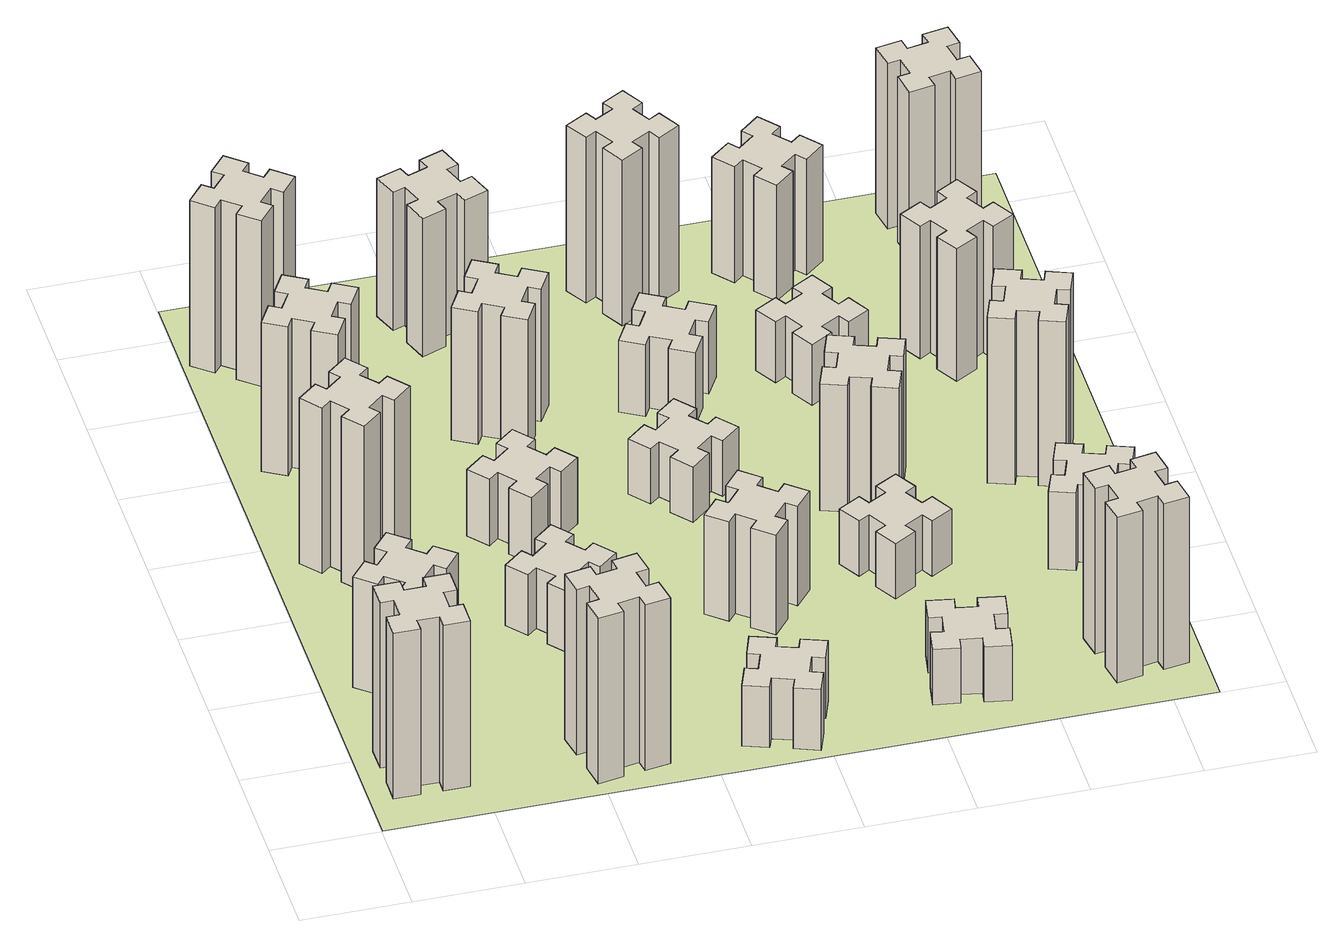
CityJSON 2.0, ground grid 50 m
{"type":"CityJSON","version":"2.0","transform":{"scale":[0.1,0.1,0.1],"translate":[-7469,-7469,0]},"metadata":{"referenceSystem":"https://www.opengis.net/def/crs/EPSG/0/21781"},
"CityObjects":{
"building1":{"type":"Building","attributes":{"class":"1000","function":"1000","usage":"1000","yearOfConstruction":2016,"roofType":"1000","measuredHeight":90,"storeysAboveGround":30,"storeysBelowGround":0},"geometry":[{"type":"Solid","lod":"1","boundaries":[[[[0,1,2,3,4,5,6,7,8,9,10,11,12,13,14,15,16,17,18,19]],[[17,16,20,21]],[[16,15,22,20]],[[15,14,23,22]],[[14,13,24,23]],[[13,12,25,24]],[[12,11,26,25]],[[11,10,27,26]],[[10,9,28,27]],[[9,8,29,28]],[[8,7,30,29]],[[7,6,31,30]],[[6,5,32,31]],[[5,4,33,32]],[[4,3,34,33]],[[3,2,35,34]],[[2,1,36,35]],[[1,0,37,36]],[[0,19,38,37]],[[19,18,39,38]],[[18,17,21,39]],[[24,25,26,27,28,29,30,31,32,33,34,35,36,37,38,39,21,20,22,23]]]]}]},
"building2":{"type":"Building","attributes":{"class":"1000","function":"1000","usage":"1000","yearOfConstruction":2016,"roofType":"1000","measuredHeight":60,"storeysAboveGround":30,"storeysBelowGround":0},"geometry":[{"type":"Solid","lod":"1","boundaries":[[[[40,41,42,43,44,45,46,47,48,49,50,51,52,53,54,55,56,57,58,59]],[[57,56,60,61]],[[56,55,62,60]],[[55,54,63,62]],[[54,53,64,63]],[[53,52,65,64]],[[52,51,66,65]],[[51,50,67,66]],[[50,49,68,67]],[[49,48,69,68]],[[48,47,70,69]],[[47,46,71,70]],[[46,45,72,71]],[[45,44,73,72]],[[44,43,74,73]],[[43,42,75,74]],[[42,41,76,75]],[[41,40,77,76]],[[40,59,78,77]],[[59,58,79,78]],[[58,57,61,79]],[[64,65,66,67,68,69,70,71,72,73,74,75,76,77,78,79,61,60,62,63]]]]}]},
"building3":{"type":"Building","attributes":{"class":"1000","function":"1000","usage":"1000","yearOfConstruction":2016,"roofType":"1000","measuredHeight":90,"storeysAboveGround":30,"storeysBelowGround":0},"geometry":[{"type":"Solid","lod":"1","boundaries":[[[[80,81,82,83,84,85,86,87,88,89,90,91,92,93,94,95,96,97,98,99]],[[97,96,100,101]],[[96,95,102,100]],[[95,94,103,102]],[[94,93,104,103]],[[93,92,105,104]],[[92,91,106,105]],[[91,90,107,106]],[[90,89,108,107]],[[89,88,109,108]],[[88,87,110,109]],[[87,86,111,110]],[[86,85,112,111]],[[85,84,113,112]],[[84,83,114,113]],[[83,82,115,114]],[[82,81,116,115]],[[81,80,117,116]],[[80,99,118,117]],[[99,98,119,118]],[[98,97,101,119]],[[104,105,106,107,108,109,110,111,112,113,114,115,116,117,118,119,101,100,102,103]]]]}]},
"building4":{"type":"Building","attributes":{"class":"1000","function":"1000","usage":"1000","yearOfConstruction":2016,"roofType":"1000","measuredHeight":81,"storeysAboveGround":30,"storeysBelowGround":0},"geometry":[{"type":"Solid","lod":"1","boundaries":[[[[120,121,122,123,124,125,126,127,128,129,130,131,132,133,134,135,136,137,138,139]],[[137,136,140,141]],[[136,135,142,140]],[[135,134,143,142]],[[134,133,144,143]],[[133,132,145,144]],[[132,131,146,145]],[[131,130,147,146]],[[130,129,148,147]],[[129,128,149,148]],[[128,127,150,149]],[[127,126,151,150]],[[126,125,152,151]],[[125,124,153,152]],[[124,123,154,153]],[[123,122,155,154]],[[122,121,156,155]],[[121,120,157,156]],[[120,139,158,157]],[[139,138,159,158]],[[138,137,141,159]],[[144,145,146,147,148,149,150,151,152,153,154,155,156,157,158,159,141,140,142,143]]]]}]},
"building5":{"type":"Building","attributes":{"class":"1000","function":"1000","usage":"1000","yearOfConstruction":2016,"roofType":"1000","measuredHeight":90,"storeysAboveGround":30,"storeysBelowGround":0},"geometry":[{"type":"Solid","lod":"1","boundaries":[[[[160,161,162,163,164,165,166,167,168,169,170,171,172,173,174,175,176,177,178,179]],[[177,176,180,181]],[[176,175,182,180]],[[175,174,183,182]],[[174,173,184,183]],[[173,172,185,184]],[[172,171,186,185]],[[171,170,187,186]],[[170,169,188,187]],[[169,168,189,188]],[[168,167,190,189]],[[167,166,191,190]],[[166,165,192,191]],[[165,164,193,192]],[[164,163,194,193]],[[163,162,195,194]],[[162,161,196,195]],[[161,160,197,196]],[[160,179,198,197]],[[179,178,199,198]],[[178,177,181,199]],[[184,185,186,187,188,189,190,191,192,193,194,195,196,197,198,199,181,180,182,183]]]]}]},
"building6":{"type":"Building","attributes":{"class":"1000","function":"1000","usage":"1000","yearOfConstruction":2016,"roofType":"1000","measuredHeight":90,"storeysAboveGround":30,"storeysBelowGround":0},"geometry":[{"type":"Solid","lod":"1","boundaries":[[[[200,201,202,203,204,205,206,207,208,209,210,211,212,213,214,215,216,217,218,219]],[[217,216,220,221]],[[216,215,222,220]],[[215,214,223,222]],[[214,213,224,223]],[[213,212,225,224]],[[212,211,226,225]],[[211,210,227,226]],[[210,209,228,227]],[[209,208,229,228]],[[208,207,230,229]],[[207,206,231,230]],[[206,205,232,231]],[[205,204,233,232]],[[204,203,234,233]],[[203,202,235,234]],[[202,201,236,235]],[[201,200,237,236]],[[200,219,238,237]],[[219,218,239,238]],[[218,217,221,239]],[[224,225,226,227,228,229,230,231,232,233,234,235,236,237,238,239,221,220,222,223]]]]}]},
"building7":{"type":"Building","attributes":{"class":"1000","function":"1000","usage":"1000","yearOfConstruction":2016,"roofType":"1000","measuredHeight":33,"storeysAboveGround":30,"storeysBelowGround":0},"geometry":[{"type":"Solid","lod":"1","boundaries":[[[[240,241,242,243,244,245,246,247,248,249,250,251,252,253,254,255,256,257,258,259]],[[257,256,260,261]],[[256,255,262,260]],[[255,254,263,262]],[[254,253,264,263]],[[253,252,265,264]],[[252,251,266,265]],[[251,250,267,266]],[[250,249,268,267]],[[249,248,269,268]],[[248,247,270,269]],[[247,246,271,270]],[[246,245,272,271]],[[245,244,273,272]],[[244,243,274,273]],[[243,242,275,274]],[[242,241,276,275]],[[241,240,277,276]],[[240,259,278,277]],[[259,258,279,278]],[[258,257,261,279]],[[264,265,266,267,268,269,270,271,272,273,274,275,276,277,278,279,261,260,262,263]]]]}]},
"building8":{"type":"Building","attributes":{"class":"1000","function":"1000","usage":"1000","yearOfConstruction":2016,"roofType":"1000","measuredHeight":36,"storeysAboveGround":30,"storeysBelowGround":0},"geometry":[{"type":"Solid","lod":"1","boundaries":[[[[280,281,282,283,284,285,286,287,288,289,290,291,292,293,294,295,296,297,298,299]],[[297,296,300,301]],[[296,295,302,300]],[[295,294,303,302]],[[294,293,304,303]],[[293,292,305,304]],[[292,291,306,305]],[[291,290,307,306]],[[290,289,308,307]],[[289,288,309,308]],[[288,287,310,309]],[[287,286,311,310]],[[286,285,312,311]],[[285,284,313,312]],[[284,283,314,313]],[[283,282,315,314]],[[282,281,316,315]],[[281,280,317,316]],[[280,299,318,317]],[[299,298,319,318]],[[298,297,301,319]],[[304,305,306,307,308,309,310,311,312,313,314,315,316,317,318,319,301,300,302,303]]]]}]},
"building9":{"type":"Building","attributes":{"class":"1000","function":"1000","usage":"1000","yearOfConstruction":2016,"roofType":"1000","measuredHeight":33,"storeysAboveGround":30,"storeysBelowGround":0},"geometry":[{"type":"Solid","lod":"1","boundaries":[[[[320,321,322,323,324,325,326,327,328,329,330,331,332,333,334,335,336,337,338,339]],[[337,336,340,341]],[[336,335,342,340]],[[335,334,343,342]],[[334,333,344,343]],[[333,332,345,344]],[[332,331,346,345]],[[331,330,347,346]],[[330,329,348,347]],[[329,328,349,348]],[[328,327,350,349]],[[327,326,351,350]],[[326,325,352,351]],[[325,324,353,352]],[[324,323,354,353]],[[323,322,355,354]],[[322,321,356,355]],[[321,320,357,356]],[[320,339,358,357]],[[339,338,359,358]],[[338,337,341,359]],[[344,345,346,347,348,349,350,351,352,353,354,355,356,357,358,359,341,340,342,343]]]]}]},
"building10":{"type":"Building","attributes":{"class":"1000","function":"1000","usage":"1000","yearOfConstruction":2016,"roofType":"1000","measuredHeight":72,"storeysAboveGround":30,"storeysBelowGround":0},"geometry":[{"type":"Solid","lod":"1","boundaries":[[[[360,361,362,363,364,365,366,367,368,369,370,371,372,373,374,375,376,377,378,379]],[[377,376,380,381]],[[376,375,382,380]],[[375,374,383,382]],[[374,373,384,383]],[[373,372,385,384]],[[372,371,386,385]],[[371,370,387,386]],[[370,369,388,387]],[[369,368,389,388]],[[368,367,390,389]],[[367,366,391,390]],[[366,365,392,391]],[[365,364,393,392]],[[364,363,394,393]],[[363,362,395,394]],[[362,361,396,395]],[[361,360,397,396]],[[360,379,398,397]],[[379,378,399,398]],[[378,377,381,399]],[[384,385,386,387,388,389,390,391,392,393,394,395,396,397,398,399,381,380,382,383]]]]}]},
"building11":{"type":"Building","attributes":{"class":"1000","function":"1000","usage":"1000","yearOfConstruction":2016,"roofType":"1000","measuredHeight":75,"storeysAboveGround":30,"storeysBelowGround":0},"geometry":[{"type":"Solid","lod":"1","boundaries":[[[[400,401,402,403,404,405,406,407,408,409,410,411,412,413,414,415,416,417,418,419]],[[417,416,420,421]],[[416,415,422,420]],[[415,414,423,422]],[[414,413,424,423]],[[413,412,425,424]],[[412,411,426,425]],[[411,410,427,426]],[[410,409,428,427]],[[409,408,429,428]],[[408,407,430,429]],[[407,406,431,430]],[[406,405,432,431]],[[405,404,433,432]],[[404,403,434,433]],[[403,402,435,434]],[[402,401,436,435]],[[401,400,437,436]],[[400,419,438,437]],[[419,418,439,438]],[[418,417,421,439]],[[424,425,426,427,428,429,430,431,432,433,434,435,436,437,438,439,421,420,422,423]]]]}]},
"building12":{"type":"Building","attributes":{"class":"1000","function":"1000","usage":"1000","yearOfConstruction":2016,"roofType":"1000","measuredHeight":54,"storeysAboveGround":30,"storeysBelowGround":0},"geometry":[{"type":"Solid","lod":"1","boundaries":[[[[440,441,442,443,444,445,446,447,448,449,450,451,452,453,454,455,456,457,458,459]],[[457,456,460,461]],[[456,455,462,460]],[[455,454,463,462]],[[454,453,464,463]],[[453,452,465,464]],[[452,451,466,465]],[[451,450,467,466]],[[450,449,468,467]],[[449,448,469,468]],[[448,447,470,469]],[[447,446,471,470]],[[446,445,472,471]],[[445,444,473,472]],[[444,443,474,473]],[[443,442,475,474]],[[442,441,476,475]],[[441,440,477,476]],[[440,459,478,477]],[[459,458,479,478]],[[458,457,461,479]],[[464,465,466,467,468,469,470,471,472,473,474,475,476,477,478,479,461,460,462,463]]]]}]},
"building13":{"type":"Building","attributes":{"class":"1000","function":"1000","usage":"1000","yearOfConstruction":2016,"roofType":"1000","measuredHeight":30,"storeysAboveGround":30,"storeysBelowGround":0},"geometry":[{"type":"Solid","lod":"1","boundaries":[[[[480,481,482,483,484,485,486,487,488,489,490,491,492,493,494,495,496,497,498,499]],[[497,496,500,501]],[[496,495,502,500]],[[495,494,503,502]],[[494,493,504,503]],[[493,492,505,504]],[[492,491,506,505]],[[491,490,507,506]],[[490,489,508,507]],[[489,488,509,508]],[[488,487,510,509]],[[487,486,511,510]],[[486,485,512,511]],[[485,484,513,512]],[[484,483,514,513]],[[483,482,515,514]],[[482,481,516,515]],[[481,480,517,516]],[[480,499,518,517]],[[499,498,519,518]],[[498,497,501,519]],[[504,505,506,507,508,509,510,511,512,513,514,515,516,517,518,519,501,500,502,503]]]]}]},
"building14":{"type":"Building","attributes":{"class":"1000","function":"1000","usage":"1000","yearOfConstruction":2016,"roofType":"1000","measuredHeight":39,"storeysAboveGround":30,"storeysBelowGround":0},"geometry":[{"type":"Solid","lod":"1","boundaries":[[[[520,521,522,523,524,525,526,527,528,529,530,531,532,533,534,535,536,537,538,539]],[[537,536,540,541]],[[536,535,542,540]],[[535,534,543,542]],[[534,533,544,543]],[[533,532,545,544]],[[532,531,546,545]],[[531,530,547,546]],[[530,529,548,547]],[[529,528,549,548]],[[528,527,550,549]],[[527,526,551,550]],[[526,525,552,551]],[[525,524,553,552]],[[524,523,554,553]],[[523,522,555,554]],[[522,521,556,555]],[[521,520,557,556]],[[520,539,558,557]],[[539,538,559,558]],[[538,537,541,559]],[[544,545,546,547,548,549,550,551,552,553,554,555,556,557,558,559,541,540,542,543]]]]}]},
"building15":{"type":"Building","attributes":{"class":"1000","function":"1000","usage":"1000","yearOfConstruction":2016,"roofType":"1000","measuredHeight":30,"storeysAboveGround":30,"storeysBelowGround":0},"geometry":[{"type":"Solid","lod":"1","boundaries":[[[[560,561,562,563,564,565,566,567,568,569,570,571,572,573,574,575,576,577,578,579]],[[577,576,580,581]],[[576,575,582,580]],[[575,574,583,582]],[[574,573,584,583]],[[573,572,585,584]],[[572,571,586,585]],[[571,570,587,586]],[[570,569,588,587]],[[569,568,589,588]],[[568,567,590,589]],[[567,566,591,590]],[[566,565,592,591]],[[565,564,593,592]],[[564,563,594,593]],[[563,562,595,594]],[[562,561,596,595]],[[561,560,597,596]],[[560,579,598,597]],[[579,578,599,598]],[[578,577,581,599]],[[584,585,586,587,588,589,590,591,592,593,594,595,596,597,598,599,581,580,582,583]]]]}]},
"building16":{"type":"Building","attributes":{"class":"1000","function":"1000","usage":"1000","yearOfConstruction":2016,"roofType":"1000","measuredHeight":90,"storeysAboveGround":30,"storeysBelowGround":0},"geometry":[{"type":"Solid","lod":"1","boundaries":[[[[600,601,602,603,604,605,606,607,608,609,610,611,612,613,614,615,616,617,618,619]],[[617,616,620,621]],[[616,615,622,620]],[[615,614,623,622]],[[614,613,624,623]],[[613,612,625,624]],[[612,611,626,625]],[[611,610,627,626]],[[610,609,628,627]],[[609,608,629,628]],[[608,607,630,629]],[[607,606,631,630]],[[606,605,632,631]],[[605,604,633,632]],[[604,603,634,633]],[[603,602,635,634]],[[602,601,636,635]],[[601,600,637,636]],[[600,619,638,637]],[[619,618,639,638]],[[618,617,621,639]],[[624,625,626,627,628,629,630,631,632,633,634,635,636,637,638,639,621,620,622,623]]]]}]},
"building17":{"type":"Building","attributes":{"class":"1000","function":"1000","usage":"1000","yearOfConstruction":2016,"roofType":"1000","measuredHeight":30,"storeysAboveGround":30,"storeysBelowGround":0},"geometry":[{"type":"Solid","lod":"1","boundaries":[[[[640,641,642,643,644,645,646,647,648,649,650,651,652,653,654,655,656,657,658,659]],[[657,656,660,661]],[[656,655,662,660]],[[655,654,663,662]],[[654,653,664,663]],[[653,652,665,664]],[[652,651,666,665]],[[651,650,667,666]],[[650,649,668,667]],[[649,648,669,668]],[[648,647,670,669]],[[647,646,671,670]],[[646,645,672,671]],[[645,644,673,672]],[[644,643,674,673]],[[643,642,675,674]],[[642,641,676,675]],[[641,640,677,676]],[[640,659,678,677]],[[659,658,679,678]],[[658,657,661,679]],[[664,665,666,667,668,669,670,671,672,673,674,675,676,677,678,679,661,660,662,663]]]]}]},
"building18":{"type":"Building","attributes":{"class":"1000","function":"1000","usage":"1000","yearOfConstruction":2016,"roofType":"1000","measuredHeight":69,"storeysAboveGround":30,"storeysBelowGround":0},"geometry":[{"type":"Solid","lod":"1","boundaries":[[[[680,681,682,683,684,685,686,687,688,689,690,691,692,693,694,695,696,697,698,699]],[[697,696,700,701]],[[696,695,702,700]],[[695,694,703,702]],[[694,693,704,703]],[[693,692,705,704]],[[692,691,706,705]],[[691,690,707,706]],[[690,689,708,707]],[[689,688,709,708]],[[688,687,710,709]],[[687,686,711,710]],[[686,685,712,711]],[[685,684,713,712]],[[684,683,714,713]],[[683,682,715,714]],[[682,681,716,715]],[[681,680,717,716]],[[680,699,718,717]],[[699,698,719,718]],[[698,697,701,719]],[[704,705,706,707,708,709,710,711,712,713,714,715,716,717,718,719,701,700,702,703]]]]}]},
"building19":{"type":"Building","attributes":{"class":"1000","function":"1000","usage":"1000","yearOfConstruction":2016,"roofType":"1000","measuredHeight":33,"storeysAboveGround":30,"storeysBelowGround":0},"geometry":[{"type":"Solid","lod":"1","boundaries":[[[[720,721,722,723,724,725,726,727,728,729,730,731,732,733,734,735,736,737,738,739]],[[737,736,740,741]],[[736,735,742,740]],[[735,734,743,742]],[[734,733,744,743]],[[733,732,745,744]],[[732,731,746,745]],[[731,730,747,746]],[[730,729,748,747]],[[729,728,749,748]],[[728,727,750,749]],[[727,726,751,750]],[[726,725,752,751]],[[725,724,753,752]],[[724,723,754,753]],[[723,722,755,754]],[[722,721,756,755]],[[721,720,757,756]],[[720,739,758,757]],[[739,738,759,758]],[[738,737,741,759]],[[744,745,746,747,748,749,750,751,752,753,754,755,756,757,758,759,741,740,742,743]]]]}]},
"building20":{"type":"Building","attributes":{"class":"1000","function":"1000","usage":"1000","yearOfConstruction":2016,"roofType":"1000","measuredHeight":90,"storeysAboveGround":30,"storeysBelowGround":0},"geometry":[{"type":"Solid","lod":"1","boundaries":[[[[760,761,762,763,764,765,766,767,768,769,770,771,772,773,774,775,776,777,778,779]],[[777,776,780,781]],[[776,775,782,780]],[[775,774,783,782]],[[774,773,784,783]],[[773,772,785,784]],[[772,771,786,785]],[[771,770,787,786]],[[770,769,788,787]],[[769,768,789,788]],[[768,767,790,789]],[[767,766,791,790]],[[766,765,792,791]],[[765,764,793,792]],[[764,763,794,793]],[[763,762,795,794]],[[762,761,796,795]],[[761,760,797,796]],[[760,779,798,797]],[[779,778,799,798]],[[778,777,781,799]],[[784,785,786,787,788,789,790,791,792,793,794,795,796,797,798,799,781,780,782,783]]]]}]},
"building21":{"type":"Building","attributes":{"class":"1000","function":"1000","usage":"1000","yearOfConstruction":2016,"roofType":"1000","measuredHeight":63,"storeysAboveGround":30,"storeysBelowGround":0},"geometry":[{"type":"Solid","lod":"1","boundaries":[[[[800,801,802,803,804,805,806,807,808,809,810,811,812,813,814,815,816,817,818,819]],[[817,816,820,821]],[[816,815,822,820]],[[815,814,823,822]],[[814,813,824,823]],[[813,812,825,824]],[[812,811,826,825]],[[811,810,827,826]],[[810,809,828,827]],[[809,808,829,828]],[[808,807,830,829]],[[807,806,831,830]],[[806,805,832,831]],[[805,804,833,832]],[[804,803,834,833]],[[803,802,835,834]],[[802,801,836,835]],[[801,800,837,836]],[[800,819,838,837]],[[819,818,839,838]],[[818,817,821,839]],[[824,825,826,827,828,829,830,831,832,833,834,835,836,837,838,839,821,820,822,823]]]]}]},
"building22":{"type":"Building","attributes":{"class":"1000","function":"1000","usage":"1000","yearOfConstruction":2016,"roofType":"1000","measuredHeight":42,"storeysAboveGround":30,"storeysBelowGround":0},"geometry":[{"type":"Solid","lod":"1","boundaries":[[[[840,841,842,843,844,845,846,847,848,849,850,851,852,853,854,855,856,857,858,859]],[[857,856,860,861]],[[856,855,862,860]],[[855,854,863,862]],[[854,853,864,863]],[[853,852,865,864]],[[852,851,866,865]],[[851,850,867,866]],[[850,849,868,867]],[[849,848,869,868]],[[848,847,870,869]],[[847,846,871,870]],[[846,845,872,871]],[[845,844,873,872]],[[844,843,874,873]],[[843,842,875,874]],[[842,841,876,875]],[[841,840,877,876]],[[840,859,878,877]],[[859,858,879,878]],[[858,857,861,879]],[[864,865,866,867,868,869,870,871,872,873,874,875,876,877,878,879,861,860,862,863]]]]}]},
"building23":{"type":"Building","attributes":{"class":"1000","function":"1000","usage":"1000","yearOfConstruction":2016,"roofType":"1000","measuredHeight":90,"storeysAboveGround":30,"storeysBelowGround":0},"geometry":[{"type":"Solid","lod":"1","boundaries":[[[[880,881,882,883,884,885,886,887,888,889,890,891,892,893,894,895,896,897,898,899]],[[897,896,900,901]],[[896,895,902,900]],[[895,894,903,902]],[[894,893,904,903]],[[893,892,905,904]],[[892,891,906,905]],[[891,890,907,906]],[[890,889,908,907]],[[889,888,909,908]],[[888,887,910,909]],[[887,886,911,910]],[[886,885,912,911]],[[885,884,913,912]],[[884,883,914,913]],[[883,882,915,914]],[[882,881,916,915]],[[881,880,917,916]],[[880,899,918,917]],[[899,898,919,918]],[[898,897,901,919]],[[904,905,906,907,908,909,910,911,912,913,914,915,916,917,918,919,901,900,902,903]]]]}]},
"building24":{"type":"Building","attributes":{"class":"1000","function":"1000","usage":"1000","yearOfConstruction":2016,"roofType":"1000","measuredHeight":72,"storeysAboveGround":30,"storeysBelowGround":0},"geometry":[{"type":"Solid","lod":"1","boundaries":[[[[920,921,922,923,924,925,926,927,928,929,930,931,932,933,934,935,936,937,938,939]],[[937,936,940,941]],[[936,935,942,940]],[[935,934,943,942]],[[934,933,944,943]],[[933,932,945,944]],[[932,931,946,945]],[[931,930,947,946]],[[930,929,948,947]],[[929,928,949,948]],[[928,927,950,949]],[[927,926,951,950]],[[926,925,952,951]],[[925,924,953,952]],[[924,923,954,953]],[[923,922,955,954]],[[922,921,956,955]],[[921,920,957,956]],[[920,939,958,957]],[[939,938,959,958]],[[938,937,941,959]],[[944,945,946,947,948,949,950,951,952,953,954,955,956,957,958,959,941,940,942,943]]]]}]},
"building25":{"type":"Building","attributes":{"class":"1000","function":"1000","usage":"1000","yearOfConstruction":2016,"roofType":"1000","measuredHeight":90,"storeysAboveGround":30,"storeysBelowGround":0},"geometry":[{"type":"Solid","lod":"1","boundaries":[[[[960,961,962,963,964,965,966,967,968,969,970,971,972,973,974,975,976,977,978,979]],[[977,976,980,981]],[[976,975,982,980]],[[975,974,983,982]],[[974,973,984,983]],[[973,972,985,984]],[[972,971,986,985]],[[971,970,987,986]],[[970,969,988,987]],[[969,968,989,988]],[[968,967,990,989]],[[967,966,991,990]],[[966,965,992,991]],[[965,964,993,992]],[[964,963,994,993]],[[963,962,995,994]],[[962,961,996,995]],[[961,960,997,996]],[[960,979,998,997]],[[979,978,999,998]],[[978,977,981,999]],[[984,985,986,987,988,989,990,991,992,993,994,995,996,997,998,999,981,980,982,983]]]]}]},
"landuse1":{"type":"LandUse","attributes":{"name":"plot1","function":"1010"},"geometry":[{"type":"MultiSurface","lod":"1","boundaries":[[[1000,1001,1002,1003]]]}]}
},
"vertices":[
[165,425,0],[165,325,0],[105,325,0],[105,205,0],[225,205,0],[225,265,0],[325,265,0],[325,205,0],[445,205,0],[445,325,0],[385,325,0],[385,425,0],[445,425,0],[445,545,0],[325,545,0],[325,485,0],[225,485,0],[225,545,0],[105,545,0],[105,425,0],[225,485,900],[225,545,900],[325,485,900],[325,545,900],[445,545,900],[445,425,900],[385,425,900],[385,325,900],[445,325,900],[445,205,900],[325,205,900],[325,265,900],[225,265,900],[225,205,900],[105,205,900],[105,325,900],[165,325,900],[165,425,900],[105,425,900],[105,545,900],
[484,1067,0],[408,1132,0],[446,1178,0],[354,1255,0],[277,1163,0],[323,1124,0],[259,1048,0],[213,1086,0],[136,994,0],[228,917,0],[266,963,0],[343,899,0],[304,853,0],[396,776,0],[473,868,0],[427,906,0],[492,983,0],[538,944,0],[615,1036,0],[523,1113,0],[492,983,600],[538,944,600],[427,906,600],[473,868,600],[396,776,600],[304,853,600],[343,899,600],[266,963,600],[228,917,600],[136,994,600],[213,1086,600],[259,1048,600],[323,1124,600],[277,1163,600],[354,1255,600],[446,1178,600],[408,1132,600],[484,1067,600],[523,1113,600],[615,1036,600],
[492,1888,0],[427,1964,0],[473,2003,0],[396,2095,0],[304,2018,0],[343,1972,0],[266,1907,0],[228,1953,0],[136,1876,0],[213,1784,0],[259,1823,0],[323,1746,0],[277,1708,0],[354,1616,0],[446,1693,0],[408,1739,0],[484,1803,0],[523,1757,0],[615,1834,0],[538,1926,0],[484,1803,900],[523,1757,900],[408,1739,900],[446,1693,900],[354,1616,900],[277,1708,900],[323,1746,900],[259,1823,900],[213,1784,900],[136,1876,900],[228,1953,900],[266,1907,900],[343,1972,900],[304,2018,900],[396,2095,900],[473,2003,900],[427,1964,900],[492,1888,900],[538,1926,900],[615,1834,900],
[474,2666,0],[387,2716,0],[417,2768,0],[313,2828,0],[253,2724,0],[305,2694,0],[255,2607,0],[203,2637,0],[143,2533,0],[247,2473,0],[277,2525,0],[364,2475,0],[334,2423,0],[438,2363,0],[498,2467,0],[446,2497,0],[496,2584,0],[548,2554,0],[608,2658,0],[504,2718,0],[496,2584,810],[548,2554,810],[446,2497,810],[498,2467,810],[438,2363,810],[334,2423,810],[364,2475,810],[277,2525,810],[247,2473,810],[143,2533,810],[203,2637,810],[255,2607,810],[305,2694,810],[253,2724,810],[313,2828,810],[417,2768,810],[387,2716,810],[474,2666,810],[504,2718,810],[608,2658,810],
[1085,158,0],[1184,176,0],[1194,117,0],[1312,137,0],[1291,256,0],[1232,245,0],[1215,344,0],[1274,354,0],[1253,472,0],[1135,451,0],[1145,392,0],[1047,375,0],[1037,434,0],[918,413,0],[939,295,0],[998,305,0],[1016,207,0],[957,197,0],[977,78,0],[1096,99,0],[1016,207,900],[957,197,900],[998,305,900],[939,295,900],[918,413,900],[1037,434,900],[1047,375,900],[1145,392,900],[1135,451,900],[1253,472,900],[1274,354,900],[1215,344,900],[1232,245,900],[1291,256,900],[1312,137,900],[1194,117,900],[1184,176,900],[1085,158,900],[1096,99,900],[977,78,900],
[384,3387,0],[308,3452,0],[346,3498,0],[254,3575,0],[177,3483,0],[223,3444,0],[159,3368,0],[113,3406,0],[36,3314,0],[128,3237,0],[166,3283,0],[243,3219,0],[204,3173,0],[296,3096,0],[373,3188,0],[327,3226,0],[392,3303,0],[438,3264,0],[515,3356,0],[423,3433,0],[392,3303,900],[438,3264,900],[327,3226,900],[373,3188,900],[296,3096,900],[204,3173,900],[243,3219,900],[166,3283,900],[128,3237,900],[36,3314,900],[113,3406,900],[159,3368,900],[223,3444,900],[177,3483,900],[254,3575,900],[346,3498,900],[308,3452,900],[384,3387,900],[423,3433,900],[515,3356,900],
[1083,1332,0],[1006,1267,0],[968,1313,0],[876,1236,0],[953,1144,0],[999,1183,0],[1063,1106,0],[1017,1068,0],[1094,976,0],[1186,1053,0],[1148,1099,0],[1224,1163,0],[1263,1117,0],[1355,1194,0],[1278,1286,0],[1232,1248,0],[1167,1324,0],[1213,1363,0],[1136,1455,0],[1044,1378,0],[1167,1324,330],[1213,1363,330],[1232,1248,330],[1278,1286,330],[1355,1194,330],[1263,1117,330],[1224,1163,330],[1148,1099,330],[1186,1053,330],[1094,976,330],[1017,1068,330],[1063,1106,330],[999,1183,330],[953,1144,330],[876,1236,330],[968,1313,330],[1006,1267,330],[1083,1332,330],[1044,1378,330],[1136,1455,330],
[1083,1972,0],[1006,1907,0],[968,1953,0],[876,1876,0],[953,1784,0],[999,1823,0],[1063,1746,0],[1017,1708,0],[1094,1616,0],[1186,1693,0],[1148,1739,0],[1224,1803,0],[1263,1757,0],[1355,1834,0],[1278,1926,0],[1232,1888,0],[1167,1964,0],[1213,2003,0],[1136,2095,0],[1044,2018,0],[1167,1964,360],[1213,2003,360],[1232,1888,360],[1278,1926,360],[1355,1834,360],[1263,1757,360],[1224,1803,360],[1148,1739,360],[1186,1693,360],[1094,1616,360],[1017,1708,360],[1063,1746,360],[999,1823,360],[953,1784,360],[876,1876,360],[968,1953,360],[1006,1907,360],[1083,1972,360],[1044,2018,360],[1136,2095,360],
[1769,360,0],[1735,266,0],[1679,287,0],[1637,174,0],[1750,133,0],[1771,189,0],[1865,155,0],[1844,99,0],[1957,57,0],[1998,170,0],[1942,191,0],[1976,285,0],[2032,264,0],[2073,377,0],[1960,418,0],[1940,362,0],[1846,396,0],[1867,452,0],[1754,493,0],[1713,380,0],[1846,396,330],[1867,452,330],[1940,362,330],[1960,418,330],[2073,377,330],[2032,264,330],[1976,285,330],[1942,191,330],[1998,170,330],[1957,57,330],[1844,99,330],[1865,155,330],[1771,189,330],[1750,133,330],[1637,174,330],[1679,287,330],[1735,266,330],[1769,360,330],[1713,380,330],[1754,493,330],
[1314,2666,0],[1227,2716,0],[1257,2768,0],[1153,2828,0],[1093,2724,0],[1145,2694,0],[1095,2607,0],[1043,2637,0],[983,2533,0],[1087,2473,0],[1117,2525,0],[1204,2475,0],[1174,2423,0],[1278,2363,0],[1338,2467,0],[1286,2497,0],[1336,2584,0],[1388,2554,0],[1448,2658,0],[1344,2718,0],[1336,2584,720],[1388,2554,720],[1286,2497,720],[1338,2467,720],[1278,2363,720],[1174,2423,720],[1204,2475,720],[1117,2525,720],[1087,2473,720],[983,2533,720],[1043,2637,720],[1095,2607,720],[1145,2694,720],[1093,2724,720],[1153,2828,720],[1257,2768,720],[1227,2716,720],[1314,2666,720],[1344,2718,720],[1448,2658,720],
[1125,3456,0],[1031,3422,0],[1010,3478,0],[897,3437,0],[939,3324,0],[995,3345,0],[1029,3251,0],[973,3230,0],[1014,3117,0],[1127,3159,0],[1106,3215,0],[1200,3249,0],[1220,3193,0],[1333,3234,0],[1292,3347,0],[1236,3326,0],[1202,3420,0],[1258,3440,0],[1217,3553,0],[1104,3512,0],[1202,3420,750],[1258,3440,750],[1236,3326,750],[1292,3347,750],[1333,3234,750],[1220,3193,750],[1200,3249,750],[1106,3215,750],[1127,3159,750],[1014,3117,750],[973,3230,750],[1029,3251,750],[995,3345,750],[939,3324,750],[897,3437,750],[1010,3478,750],[1031,3422,750],[1125,3456,750],[1104,3512,750],[1217,3553,750],
[1903,1224,0],[1839,1148,0],[1793,1186,0],[1716,1094,0],[1808,1017,0],[1846,1063,0],[1923,999,0],[1884,953,0],[1976,876,0],[2053,968,0],[2007,1006,0],[2072,1083,0],[2118,1044,0],[2195,1136,0],[2103,1213,0],[2064,1167,0],[1988,1232,0],[2026,1278,0],[1934,1355,0],[1857,1263,0],[1988,1232,540],[2026,1278,540],[2064,1167,540],[2103,1213,540],[2195,1136,540],[2118,1044,540],[2072,1083,540],[2007,1006,540],[2053,968,540],[1976,876,540],[1884,953,540],[1923,999,540],[1846,1063,540],[1808,1017,540],[1716,1094,540],[1793,1186,540],[1839,1148,540],[1903,1224,540],[1857,1263,540],[1934,1355,540],
[1972,1988,0],[1907,2064,0],[1953,2103,0],[1876,2195,0],[1784,2118,0],[1823,2072,0],[1746,2007,0],[1708,2053,0],[1616,1976,0],[1693,1884,0],[1739,1923,0],[1803,1846,0],[1757,1808,0],[1834,1716,0],[1926,1793,0],[1888,1839,0],[1964,1903,0],[2003,1857,0],[2095,1934,0],[2018,2026,0],[1964,1903,300],[2003,1857,300],[1888,1839,300],[1926,1793,300],[1834,1716,300],[1757,1808,300],[1803,1846,300],[1739,1923,300],[1693,1884,300],[1616,1976,300],[1708,2053,300],[1746,2007,300],[1823,2072,300],[1784,2118,300],[1876,2195,300],[1953,2103,300],[1907,2064,300],[1972,1988,300],[2018,2026,300],[2095,1934,300],
[2026,2497,0],[2076,2584,0],[2128,2554,0],[2188,2658,0],[2084,2718,0],[2054,2666,0],[1967,2716,0],[1997,2768,0],[1893,2828,0],[1833,2724,0],[1885,2694,0],[1835,2607,0],[1783,2637,0],[1723,2533,0],[1827,2473,0],[1857,2525,0],[1944,2475,0],[1914,2423,0],[2018,2363,0],[2078,2467,0],[1944,2475,390],[1914,2423,390],[1857,2525,390],[1827,2473,390],[1723,2533,390],[1783,2637,390],[1835,2607,390],[1885,2694,390],[1833,2724,390],[1893,2828,390],[1997,2768,390],[1967,2716,390],[2054,2666,390],[2084,2718,390],[2188,2658,390],[2128,2554,390],[2076,2584,390],[2026,2497,390],[2078,2467,390],[2018,2363,390],
[2596,444,0],[2578,345,0],[2519,356,0],[2498,237,0],[2617,217,0],[2627,276,0],[2725,258,0],[2715,199,0],[2833,178,0],[2854,297,0],[2795,307,0],[2812,405,0],[2871,395,0],[2892,513,0],[2774,534,0],[2764,475,0],[2665,492,0],[2676,551,0],[2557,572,0],[2537,454,0],[2665,492,300],[2676,551,300],[2764,475,300],[2774,534,300],[2892,513,300],[2871,395,300],[2812,405,300],[2795,307,300],[2854,297,300],[2833,178,300],[2715,199,300],[2725,258,300],[2627,276,300],[2617,217,300],[2498,237,300],[2519,356,300],[2578,345,300],[2596,444,300],[2537,454,300],[2557,572,300],
[1944,3456,0],[1857,3406,0],[1827,3458,0],[1723,3398,0],[1783,3294,0],[1835,3324,0],[1885,3237,0],[1833,3207,0],[1893,3103,0],[1997,3163,0],[1967,3215,0],[2054,3265,0],[2084,3213,0],[2188,3273,0],[2128,3377,0],[2076,3347,0],[2026,3434,0],[2078,3464,0],[2018,3568,0],[1914,3508,0],[2026,3434,900],[2078,3464,900],[2076,3347,900],[2128,3377,900],[2188,3273,900],[2084,3213,900],[2054,3265,900],[1967,3215,900],[1997,3163,900],[1893,3103,900],[1833,3207,900],[1885,3237,900],[1835,3324,900],[1783,3294,900],[1723,3398,900],[1827,3458,900],[1857,3406,900],[1944,3456,900],[1914,3508,900],[2018,3568,900],
[2607,1095,0],[2694,1145,0],[2724,1093,0],[2828,1153,0],[2768,1257,0],[2716,1227,0],[2666,1314,0],[2718,1344,0],[2658,1448,0],[2554,1388,0],[2584,1336,0],[2497,1286,0],[2467,1338,0],[2363,1278,0],[2423,1174,0],[2475,1204,0],[2525,1117,0],[2473,1087,0],[2533,983,0],[2637,1043,0],[2525,1117,300],[2473,1087,300],[2475,1204,300],[2423,1174,300],[2363,1278,300],[2467,1338,300],[2497,1286,300],[2584,1336,300],[2554,1388,300],[2658,1448,300],[2718,1344,300],[2666,1314,300],[2716,1227,300],[2768,1257,300],[2828,1153,300],[2724,1093,300],[2694,1145,300],[2607,1095,300],[2637,1043,300],[2533,983,300],
[2682,1671,0],[2716,1765,0],[2772,1744,0],[2813,1857,0],[2700,1898,0],[2680,1842,0],[2586,1876,0],[2607,1932,0],[2494,1973,0],[2453,1860,0],[2509,1840,0],[2475,1746,0],[2419,1767,0],[2377,1654,0],[2490,1613,0],[2511,1669,0],[2605,1635,0],[2584,1579,0],[2697,1537,0],[2738,1650,0],[2605,1635,690],[2584,1579,690],[2511,1669,690],[2490,1613,690],[2377,1654,690],[2419,1767,690],[2475,1746,690],[2509,1840,690],[2453,1860,690],[2494,1973,690],[2607,1932,690],[2586,1876,690],[2680,1842,690],[2700,1898,690],[2813,1857,690],[2772,1744,690],[2716,1765,690],[2682,1671,690],[2738,1650,690],[2697,1537,690],
[2475,2584,0],[2525,2497,0],[2473,2467,0],[2533,2363,0],[2637,2423,0],[2607,2475,0],[2694,2525,0],[2724,2473,0],[2828,2533,0],[2768,2637,0],[2716,2607,0],[2666,2694,0],[2718,2724,0],[2658,2828,0],[2554,2768,0],[2584,2716,0],[2497,2666,0],[2467,2718,0],[2363,2658,0],[2423,2554,0],[2497,2666,330],[2467,2718,330],[2584,2716,330],[2554,2768,330],[2658,2828,330],[2718,2724,330],[2666,2694,330],[2716,2607,330],[2768,2637,330],[2828,2533,330],[2724,2473,330],[2694,2525,330],[2607,2475,330],[2637,2423,330],[2533,2363,330],[2473,2467,330],[2525,2497,330],[2475,2584,330],[2423,2554,330],[2363,2658,330],
[3465,492,0],[3367,475,0],[3357,534,0],[3238,513,0],[3259,395,0],[3318,405,0],[3336,307,0],[3277,297,0],[3297,178,0],[3416,199,0],[3405,258,0],[3504,276,0],[3514,217,0],[3632,237,0],[3611,356,0],[3552,345,0],[3535,444,0],[3594,454,0],[3573,572,0],[3455,551,0],[3535,444,900],[3594,454,900],[3552,345,900],[3611,356,900],[3632,237,900],[3514,217,900],[3504,276,900],[3405,258,900],[3416,199,900],[3297,178,900],[3277,297,900],[3336,307,900],[3318,405,900],[3259,395,900],[3238,513,900],[3357,534,900],[3367,475,900],[3465,492,900],[3455,551,900],[3573,572,900],
[2712,3368,0],[2647,3444,0],[2693,3483,0],[2616,3575,0],[2524,3498,0],[2563,3452,0],[2486,3387,0],[2448,3433,0],[2356,3356,0],[2433,3264,0],[2479,3303,0],[2543,3226,0],[2497,3188,0],[2574,3096,0],[2666,3173,0],[2628,3219,0],[2704,3283,0],[2743,3237,0],[2835,3314,0],[2758,3406,0],[2704,3283,630],[2743,3237,630],[2628,3219,630],[2666,3173,630],[2574,3096,630],[2497,3188,630],[2543,3226,630],[2479,3303,630],[2433,3264,630],[2356,3356,630],[2448,3433,630],[2486,3387,630],[2563,3452,630],[2524,3498,630],[2616,3575,630],[2693,3483,630],[2647,3444,630],[2712,3368,630],[2758,3406,630],[2835,3314,630],
[3351,1029,0],[3445,995,0],[3424,939,0],[3537,897,0],[3578,1010,0],[3522,1031,0],[3556,1125,0],[3612,1104,0],[3653,1217,0],[3540,1258,0],[3520,1202,0],[3426,1236,0],[3447,1292,0],[3334,1333,0],[3293,1220,0],[3349,1200,0],[3315,1106,0],[3259,1127,0],[3217,1014,0],[3330,973,0],[3315,1106,420],[3259,1127,420],[3349,1200,420],[3293,1220,420],[3334,1333,420],[3447,1292,420],[3426,1236,420],[3520,1202,420],[3540,1258,420],[3653,1217,420],[3612,1104,420],[3556,1125,420],[3522,1031,420],[3578,1010,420],[3537,897,420],[3424,939,420],[3445,995,420],[3351,1029,420],[3330,973,420],[3217,1014,420],
[3420,1842,0],[3326,1876,0],[3347,1932,0],[3234,1973,0],[3193,1860,0],[3249,1840,0],[3215,1746,0],[3159,1767,0],[3117,1654,0],[3230,1613,0],[3251,1669,0],[3345,1635,0],[3324,1579,0],[3437,1537,0],[3478,1650,0],[3422,1671,0],[3456,1765,0],[3512,1744,0],[3553,1857,0],[3440,1898,0],[3456,1765,900],[3512,1744,900],[3422,1671,900],[3478,1650,900],[3437,1537,900],[3324,1579,900],[3345,1635,900],[3251,1669,900],[3230,1613,900],[3117,1654,900],[3159,1767,900],[3215,1746,900],[3249,1840,900],[3193,1860,900],[3234,1973,900],[3347,1932,900],[3326,1876,900],[3420,1842,900],[3440,1898,900],[3553,1857,900],
[3247,2475,0],[3334,2525,0],[3364,2473,0],[3468,2533,0],[3408,2637,0],[3356,2607,0],[3306,2694,0],[3358,2724,0],[3298,2828,0],[3194,2768,0],[3224,2716,0],[3137,2666,0],[3107,2718,0],[3003,2658,0],[3063,2554,0],[3115,2584,0],[3165,2497,0],[3113,2467,0],[3173,2363,0],[3277,2423,0],[3165,2497,720],[3113,2467,720],[3115,2584,720],[3063,2554,720],[3003,2658,720],[3107,2718,720],[3137,2666,720],[3224,2716,720],[3194,2768,720],[3298,2828,720],[3358,2724,720],[3306,2694,720],[3356,2607,720],[3408,2637,720],[3468,2533,720],[3364,2473,720],[3334,2525,720],[3247,2475,720],[3277,2423,720],[3173,2363,720],
[3218,3465,0],[3236,3367,0],[3177,3357,0],[3197,3238,0],[3316,3259,0],[3305,3318,0],[3404,3336,0],[3414,3277,0],[3532,3297,0],[3511,3416,0],[3452,3405,0],[3435,3504,0],[3494,3514,0],[3473,3632,0],[3355,3611,0],[3365,3552,0],[3267,3535,0],[3257,3594,0],[3138,3573,0],[3159,3455,0],[3267,3535,900],[3257,3594,900],[3365,3552,900],[3355,3611,900],[3473,3632,900],[3494,3514,900],[3435,3504,900],[3452,3405,900],[3511,3416,900],[3532,3297,900],[3414,3277,900],[3404,3336,900],[3305,3318,900],[3316,3259,900],[3197,3238,900],[3177,3357,900],[3236,3367,900],[3218,3465,900],[3159,3455,900],[3138,3573,900],
[5,3705,0],[3705,3705,0],[3705,5,0],[5,5,0]
]}
